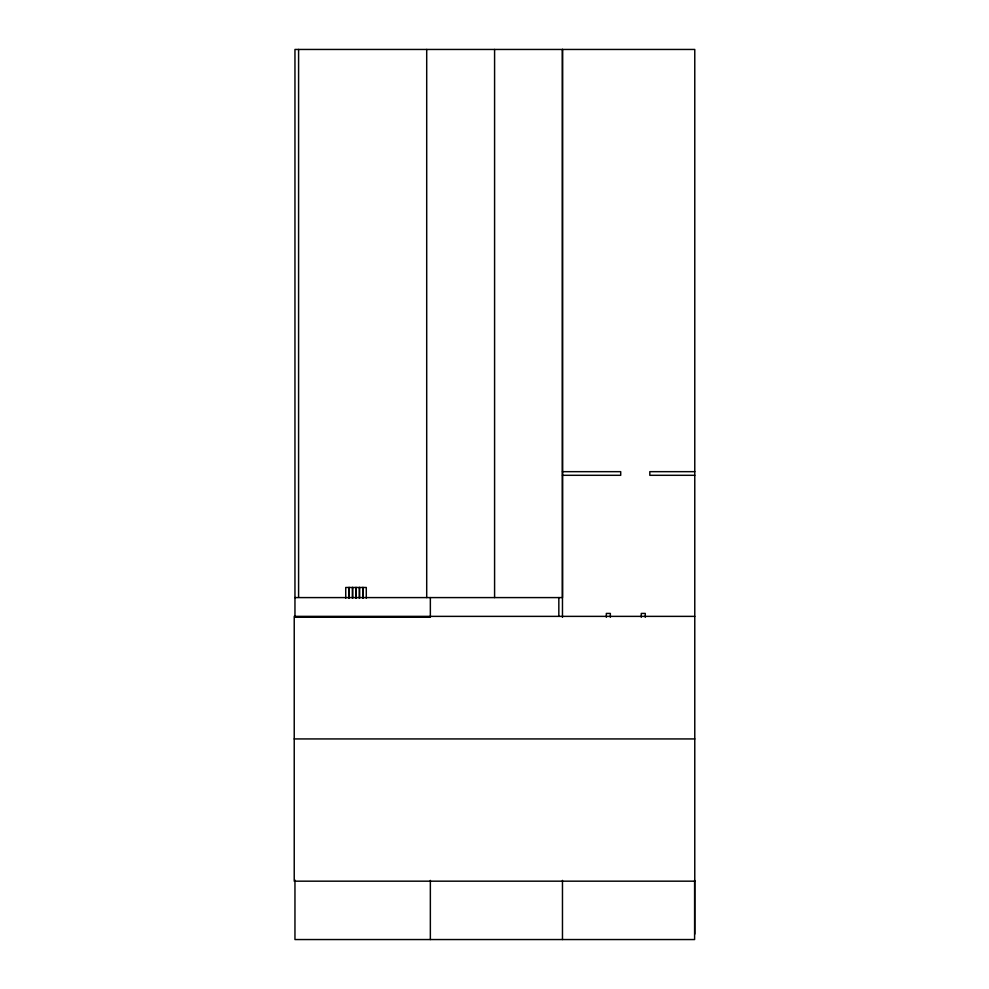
<?xml version="1.0" encoding="UTF-8"?>
<svg xmlns="http://www.w3.org/2000/svg" width="989" height="989" viewBox="0 0 989 989"><rect width="100%" height="100%" fill="white"/><g stroke="black" fill="none" stroke-linecap="round" stroke-linejoin="round"><path stroke-width="1.48" d="M494.587 597.591L494.587 49.45M562.469 471.666L620.709 471.666L620.709 475.301L562.469 475.301M694.773 471.666L649.822 471.666L649.822 475.301L694.773 475.301M294.957 597.591L562.469 597.591L562.469 49.45L562.469 617.359M694.773 616.37L294.228 616.37L294.228 881.174L694.773 881.174M294.228 738.931L694.773 738.931M694.773 934.086L694.773 49.45L294.957 49.45L294.957 617.247L430.351 617.247L430.351 597.579M694.599 880.408L694.599 939.55L294.957 939.55L294.957 880.049M645.273 617.247L645.273 613.427L641.268 613.427L641.268 617.247M610.337 617.247L610.337 613.427L606.331 613.427L606.331 617.247M562.469 880.408L562.469 939.55M558.834 597.579L558.834 616.085M430.351 880.408L430.351 939.55M426.704 49.45L426.704 597.591M366.289 598.184L366.289 587.478L345.73 587.478L345.73 598.184M363.012 587.478L363.012 598.184M362.827 587.478L362.827 598.184M359.551 587.478L359.551 598.184M359.378 587.478L359.378 598.184M356.102 587.478L356.102 598.184M355.916 587.478L355.916 598.184M352.64 587.478L352.64 598.184M352.455 587.478L352.455 598.184M349.179 587.478L349.179 598.184M349.006 587.478L349.006 598.184M298.591 49.45L298.591 597.195"/></g></svg>
